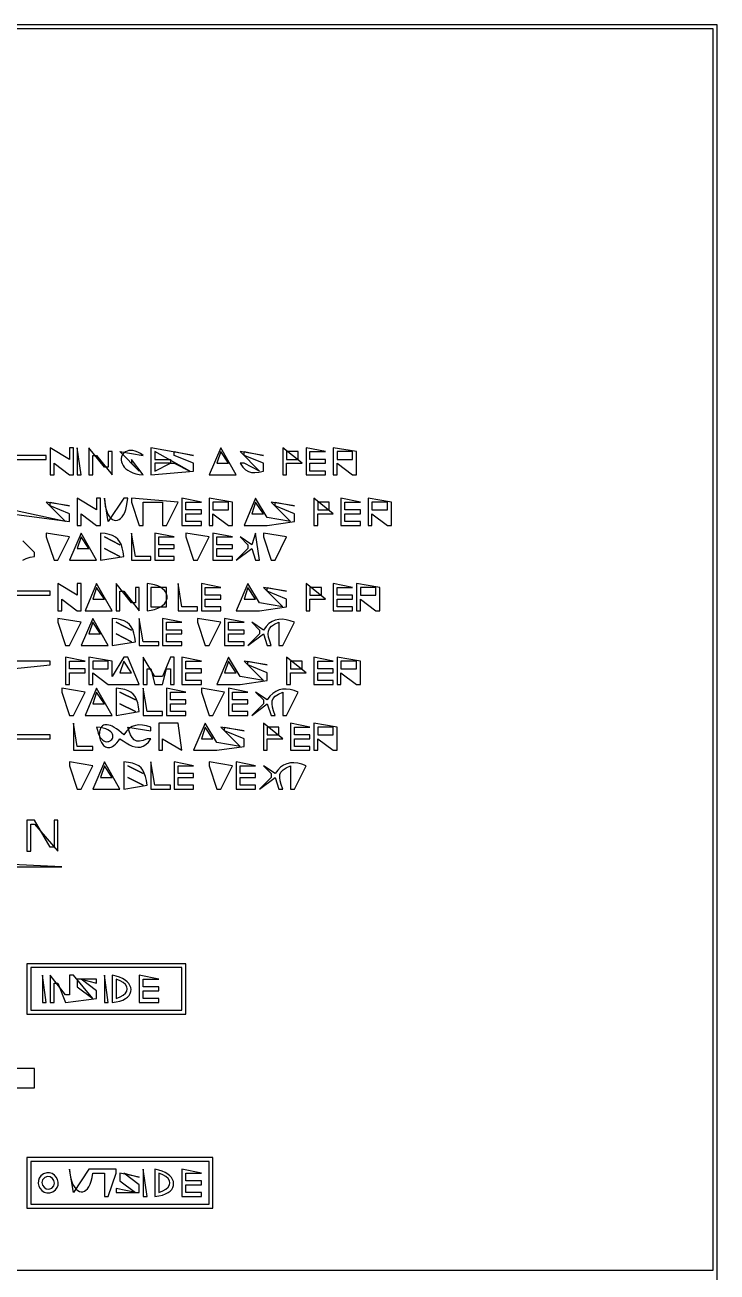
# Model space of a CAD drawing. Extents: x 0 to 2384, y 0 to 1684.
# Drawn here: x 663.5 to 842, y 1191.5 to 1513 of the extents above; entities that cross this region are included whole.
import ezdxf

# ---------------------------------------------------------------- set-up
doc = ezdxf.new("R2010")
doc.units = 0
doc.layers.add('C251', color=251, linetype='CONTINUOUS')
doc.layers.add('C7', color=7, linetype='CONTINUOUS')

msp = doc.modelspace()

# ---------------------------------------------------------------- linework, layer by layer
at = {"layer": 'C251'}
for points in [[(672, 1369), (672, 1362), (673, 1362), (673, 1365), (677, 1362), (678, 1362), (678, 1369), (677, 1369), (677, 1366), (672, 1369)], [(682, 1369), (679, 1362), (680, 1362), (685, 1362), (686, 1362), (682, 1369)], [(687, 1369), (687, 1362), (688, 1362), (688, 1367), (689, 1367), (693, 1362), (693, 1368), (692, 1368), (692, 1364), (691, 1364), (687, 1369)], [(695, 1369), (695, 1362), (696.0303, 1362.1279), (696.9463, 1362.336), (697.7477, 1362.6149), (698.4346, 1362.955), (699.0071, 1363.347), (699.465, 1363.7814), (699.8085, 1364.2489), (700.0375, 1364.7399), (700.152, 1365.245), (700.152, 1365.7549), (700.0375, 1366.26), (699.8085, 1366.751), (699.4651, 1367.2185), (699.0071, 1367.6529), (698.4346, 1368.0449), (697.7477, 1368.385), (696.9463, 1368.6639), (696.0304, 1368.872), (695, 1369)], [(703, 1369), (703, 1362), (708, 1362), (708, 1363), (704, 1363), (703, 1369)], [(709, 1369), (709, 1362), (714, 1362), (714, 1363), (710, 1363), (710, 1365), (714, 1365), (714, 1366), (710, 1366), (710, 1368), (714, 1368), (709, 1369)], [(721, 1369), (718, 1362), (719, 1362), (724, 1362), (731, 1363), (731, 1365), (726, 1367), (726, 1368), (731, 1367), (725, 1368), (730, 1363), (724, 1364), (721, 1369)], [(736, 1369), (736, 1362), (737, 1362), (737, 1365), (741, 1365), (736, 1369)], [(743, 1369), (743, 1362), (748, 1362), (748, 1363), (744, 1363), (744, 1365), (748, 1365), (748, 1366), (744, 1366), (744, 1368), (748, 1368), (743, 1369)], [(749, 1369), (749, 1362), (750, 1362), (750, 1365), (754, 1362), (755, 1362), (755, 1368), (749, 1369)], [(675, 1323), (675, 1322), (677, 1316), (678, 1316), (681, 1322), (675, 1323)], [(684, 1323), (681, 1316), (682, 1316), (687, 1316), (688, 1316), (684, 1323)], [(689, 1323), (689, 1316), (695, 1317), (694.8136, 1318.1924), (694.5809, 1319.2248), (694.2847, 1320.1079), (693.9079, 1320.8521), (693.4336, 1321.4683), (692.8445, 1321.967), (692.1237, 1322.3589), (691.2541, 1322.6546), (690.2185, 1322.8647), (689, 1323)], [(696, 1323), (696, 1316), (701, 1316), (701, 1317), (697, 1317), (696, 1323)], [(702, 1323), (702, 1316), (707, 1316), (707, 1317), (703, 1317), (703, 1319), (707, 1319), (707, 1320), (703, 1320), (703, 1322), (707, 1322), (702, 1323)], [(711, 1323), (711, 1322), (713, 1316), (714, 1316), (717, 1322), (711, 1323)], [(718, 1323), (718, 1316), (723, 1316), (723, 1317), (719, 1317), (719, 1319), (723, 1319), (723, 1320), (719, 1320), (719, 1322), (723, 1322), (718, 1323)], [(728, 1320), (725, 1322), (727, 1320), (727, 1319), (724, 1316), (728, 1319), (729, 1316), (730, 1316), (729.6249, 1317.149), (729.3538, 1318.1437), (729.2241, 1319.0041), (729.2729, 1319.7505), (729.5376, 1320.4031), (730.0555, 1320.9821), (730.8638, 1321.5076), (732, 1322), (732, 1316), (733, 1316), (736, 1322), (734.9137, 1322.3969), (733.8764, 1322.6597), (732.8882, 1322.7797), (731.9493, 1322.7478), (731.0598, 1322.5552), (730.2199, 1322.193), (729.4299, 1321.6523), (728.6898, 1320.9243), (728, 1320)], [(656, 1244), (656, 1239), (666, 1239), (666, 1244), (656, 1244)]]:
    msp.add_lwpolyline(points, dxfattribs=at)
at = {"layer": 'C7'}
for points in [[(482, 1513), (482, 449), (842, 449), (842, 1513), (482, 1513)], [(483, 1512), (483, 1192), (841, 1192), (841, 1512), (483, 1512)], [(660, 1401), (669, 1401), (669, 1402), (660, 1402)], [(670, 1404), (670, 1397), (671, 1397), (671, 1400), (675, 1397), (676, 1397), (676, 1404), (675, 1404), (675, 1401), (670, 1404)], [(677, 1404), (677, 1397), (678, 1397), (677, 1404)], [(680, 1404), (680, 1397), (681, 1397), (681, 1402), (682, 1402), (686, 1397), (686, 1403), (685, 1403), (685, 1399), (684, 1399), (680, 1404)], [(694, 1397), (691, 1401), (691, 1400), (693, 1398), (688, 1403), (694, 1402), (693.2792, 1402.486), (692.595, 1402.851), (691.9503, 1403.1032), (691.3483, 1403.251), (690.7919, 1403.3027), (690.2844, 1403.2666), (689.8287, 1403.1512), (689.428, 1402.9646), (689.0852, 1402.7153), (688.8036, 1402.4116), (688.5861, 1402.0619), (688.4359, 1401.6745), (688.3559, 1401.2576), (688.3494, 1400.8198), (688.4193, 1400.3692), (688.5687, 1399.9143), (688.8008, 1399.4633), (689.1185, 1399.0247), (689.525, 1398.6068), (690.0233, 1398.2178), (690.6165, 1397.8662), (691.3077, 1397.5603), (692.1, 1397.3084), (692.9964, 1397.1188), (694, 1397)], [(696, 1404), (696, 1397), (707, 1398), (707, 1400), (702, 1402), (702, 1403), (707, 1402), (696, 1404)], [(697, 1403), (697, 1401), (701, 1401), (701, 1400), (697, 1400), (697, 1398), (701, 1400), (702, 1400), (706, 1398), (697, 1403)], [(714, 1404), (711, 1397), (712, 1397), (717, 1397), (718, 1397), (714, 1404)], [(714, 1403), (713, 1400), (716, 1400), (714, 1403)], [(719, 1403), (724, 1398), (720, 1400), (719, 1400), (719.7171, 1399.0114), (720.4119, 1398.3119), (721.1257, 1397.8685), (721.9, 1397.6485), (722.7761, 1397.619), (723.7957, 1397.7471), (725, 1398), (725, 1400), (720, 1402), (720, 1403), (725, 1402), (719, 1403)], [(730, 1404), (730, 1397), (731, 1397), (731, 1400), (735, 1400), (730, 1404)], [(731, 1403), (731, 1401), (734, 1401), (734, 1403), (731, 1403)], [(736, 1404), (736, 1397), (741, 1397), (741, 1398), (737, 1398), (737, 1400), (741, 1400), (741, 1401), (737, 1401), (737, 1403), (741, 1403), (736, 1404)], [(743, 1404), (743, 1397), (744, 1397), (744, 1400), (748, 1397), (749, 1397), (749, 1403), (743, 1404)], [(744, 1403), (744, 1401), (748, 1401), (748, 1403), (744, 1403)], [(660, 1387), (675, 1385), (675, 1387), (670, 1389), (670, 1390), (675, 1389), (669, 1390), (674, 1385), (660, 1388)], [(677, 1391), (677, 1384), (678, 1384), (678, 1387), (682, 1384), (683, 1384), (683, 1391), (682, 1391), (682, 1388), (677, 1391)], [(684, 1391), (684.0746, 1389.9054), (684.2179, 1388.9272), (684.4224, 1388.0652), (684.6805, 1387.3193), (684.9847, 1386.6891), (685.3277, 1386.1745), (685.7019, 1385.7754), (686.0997, 1385.4914), (686.5139, 1385.3225), (686.9367, 1385.2684), (687.3609, 1385.329), (687.7788, 1385.504), (688.183, 1385.7932), (688.566, 1386.1965), (688.9203, 1386.7136), (689.2385, 1387.3443), (689.5131, 1388.0885), (689.7365, 1388.946), (689.9013, 1389.9165), (690, 1391), (689, 1391), (685, 1385), (684, 1391)], [(691, 1391), (691, 1390), (693, 1384), (694, 1384), (694, 1390), (699, 1390), (699, 1384), (700, 1384), (703, 1390), (691, 1391)], [(704, 1391), (704, 1384), (709, 1384), (709, 1385), (705, 1385), (705, 1387), (709, 1387), (709, 1388), (705, 1388), (705, 1390), (709, 1390), (704, 1391)], [(711, 1391), (711, 1384), (712, 1384), (712, 1387), (716, 1384), (717, 1384), (717, 1390), (711, 1391)], [(712, 1390), (712, 1388), (716, 1388), (716, 1390), (712, 1390)], [(723, 1391), (720, 1384), (721, 1384), (726, 1384), (733, 1385), (733, 1387), (728, 1389), (728, 1390), (733, 1389), (727, 1390), (732, 1385), (726, 1386), (723, 1391)], [(723, 1390), (722, 1387), (725, 1387), (723, 1390)], [(738, 1391), (738, 1384), (739, 1384), (739, 1387), (743, 1387), (738, 1391)], [(739, 1390), (739, 1388), (742, 1388), (742, 1390), (739, 1390)], [(745, 1391), (745, 1384), (750, 1384), (750, 1385), (746, 1385), (746, 1387), (750, 1387), (750, 1388), (746, 1388), (746, 1390), (750, 1390), (745, 1391)], [(752, 1391), (752, 1384), (753, 1384), (753, 1387), (757, 1384), (758, 1384), (758, 1390), (752, 1391)], [(753, 1390), (753, 1388), (757, 1388), (757, 1390), (753, 1390)], [(662.9816, 1375.0454), (663.8348, 1375.4424), (664.8369, 1375.7609), (666, 1376), (666, 1377), (663, 1380)], [(669, 1382), (669, 1381), (671, 1375), (672, 1375), (675, 1381), (669, 1382)], [(678, 1382), (675, 1375), (676, 1375), (681, 1375), (682, 1375), (678, 1382)], [(678, 1381), (677, 1378), (680, 1378), (678, 1381)], [(683, 1382), (683, 1375), (689, 1376), (688.8136, 1377.1924), (688.5809, 1378.2248), (688.2847, 1379.1079), (687.908, 1379.8521), (687.4336, 1380.4683), (686.8446, 1380.967), (686.1238, 1381.3589), (685.2541, 1381.6546), (684.2185, 1381.8647), (683, 1382)], [(684, 1381), (688, 1379), (684, 1381)], [(691, 1382), (691, 1375), (696, 1375), (696, 1376), (692, 1376), (691, 1382)], [(697, 1382), (697, 1375), (702, 1375), (702, 1376), (698, 1376), (698, 1378), (702, 1378), (702, 1379), (698, 1379), (698, 1381), (702, 1381), (697, 1382)], [(705, 1382), (705, 1381), (707, 1375), (708, 1375), (711, 1381), (705, 1382)], [(712, 1382), (712, 1375), (717, 1375), (717, 1376), (713, 1376), (713, 1378), (717, 1378), (717, 1379), (713, 1379), (713, 1381), (717, 1381), (712, 1382)], [(723, 1382), (722, 1379), (719, 1381), (721, 1379), (721, 1378), (718, 1375), (722, 1378), (723, 1375), (724, 1375), (723, 1382)], [(725, 1382), (725, 1381), (727, 1375), (728, 1375), (731, 1381), (725, 1382)], [(684, 1378), (688, 1376), (684, 1378)], [(660, 1366), (670, 1366), (670, 1367), (660, 1367)], [(682, 1368), (681, 1365), (684, 1365), (682, 1368)], [(696, 1368), (696, 1363), (700, 1363), (700, 1368), (696, 1368)], [(721, 1368), (720, 1365), (723, 1365), (721, 1368)], [(737, 1368), (737, 1366), (740, 1366), (740, 1368), (737, 1368)], [(750, 1368), (750, 1366), (754, 1366), (754, 1368), (750, 1368)], [(672, 1360), (672, 1359), (674, 1353), (675, 1353), (678, 1359), (672, 1360)], [(681, 1360), (678, 1353), (679, 1353), (684, 1353), (685, 1353), (681, 1360)], [(686, 1360), (686, 1353), (692, 1354), (691.8136, 1355.1924), (691.5809, 1356.2248), (691.2847, 1357.1078), (690.908, 1357.8521), (690.4336, 1358.4683), (689.8446, 1358.967), (689.1238, 1359.3589), (688.2541, 1359.6546), (687.2185, 1359.8647), (686, 1360)], [(693, 1360), (693, 1353), (698, 1353), (698, 1354), (694, 1354), (693, 1360)], [(699, 1360), (699, 1353), (704, 1353), (704, 1354), (700, 1354), (700, 1356), (704, 1356), (704, 1357), (700, 1357), (700, 1359), (704, 1359), (699, 1360)], [(708, 1360), (708, 1359), (710, 1353), (711, 1353), (714, 1359), (708, 1360)], [(715, 1360), (715, 1353), (720, 1353), (720, 1354), (716, 1354), (716, 1356), (720, 1356), (720, 1357), (716, 1357), (716, 1359), (720, 1359), (715, 1360)], [(681, 1359), (680, 1356), (683, 1356), (681, 1359)], [(687, 1359), (691, 1357), (687, 1359)], [(725, 1357), (722, 1359), (724, 1357), (724, 1356), (721, 1353), (725, 1356), (726, 1353), (727, 1353), (726.6249, 1354.1491), (726.3538, 1355.1437), (726.2241, 1356.0042), (726.2729, 1356.7506), (726.5376, 1357.4031), (727.0555, 1357.9821), (727.8638, 1358.5076), (729, 1359), (729, 1353), (730, 1353), (733, 1359), (731.9137, 1359.3969), (730.8764, 1359.6597), (729.8882, 1359.7797), (728.9492, 1359.7478), (728.0598, 1359.5553), (727.2199, 1359.1931), (726.4299, 1358.6524), (725.6898, 1357.9243), (725, 1357)], [(687, 1356), (691, 1354), (687, 1356)], [(660, 1347), (670, 1348), (670, 1349), (660, 1349)], [(674, 1350), (674, 1343), (675, 1343), (675, 1346), (679, 1346), (679, 1347), (675, 1347), (675, 1349), (679, 1349), (674, 1350)], [(680, 1350), (680, 1343), (681, 1343), (681, 1346), (685, 1343), (692, 1343), (693, 1343), (690, 1350), (689, 1350), (686, 1345), (686, 1349), (680, 1350)], [(681, 1349), (681, 1347), (685, 1347), (685, 1349), (681, 1349)], [(689, 1349), (688, 1346), (691, 1346), (689, 1349)], [(694, 1350), (694, 1343), (695, 1343), (695, 1347), (696, 1347), (697, 1343), (699, 1343), (700, 1347), (701, 1347), (701, 1343), (702, 1343), (702, 1350), (701, 1350), (699, 1345), (697, 1345), (694, 1350)], [(704, 1350), (704, 1343), (709, 1343), (709, 1344), (705, 1344), (705, 1346), (709, 1346), (709, 1347), (705, 1347), (705, 1349), (709, 1349), (704, 1350)], [(716, 1350), (713, 1343), (714, 1343), (719, 1343), (726, 1344), (726, 1346), (721, 1348), (721, 1349), (726, 1348), (720, 1349), (725, 1344), (719, 1345), (716, 1350)], [(716, 1349), (715, 1346), (718, 1346), (716, 1349)], [(731, 1350), (731, 1343), (732, 1343), (732, 1346), (736, 1346), (731, 1350)], [(732, 1349), (732, 1347), (735, 1347), (735, 1349), (732, 1349)], [(738, 1350), (738, 1343), (743, 1343), (743, 1344), (739, 1344), (739, 1346), (743, 1346), (743, 1347), (739, 1347), (739, 1349), (743, 1349), (738, 1350)], [(744, 1350), (744, 1343), (745, 1343), (745, 1346), (749, 1343), (750, 1343), (750, 1349), (744, 1350)], [(745, 1349), (745, 1347), (749, 1347), (749, 1349), (745, 1349)], [(673, 1342), (673, 1341), (675, 1335), (676, 1335), (679, 1341), (673, 1342)], [(682, 1342), (679, 1335), (680, 1335), (685, 1335), (686, 1335), (682, 1342)], [(682, 1341), (681, 1338), (684, 1338), (682, 1341)], [(687, 1342), (687, 1335), (693, 1336), (692.8136, 1337.1924), (692.5809, 1338.2248), (692.2847, 1339.1079), (691.908, 1339.8521), (691.4336, 1340.4683), (690.8446, 1340.967), (690.1238, 1341.3589), (689.2541, 1341.6546), (688.2185, 1341.8647), (687, 1342)], [(688, 1341), (692, 1339), (688, 1341)], [(694, 1342), (694, 1335), (699, 1335), (699, 1336), (695, 1336), (694, 1342)], [(700, 1342), (700, 1335), (705, 1335), (705, 1336), (701, 1336), (701, 1338), (705, 1338), (705, 1339), (701, 1339), (701, 1341), (705, 1341), (700, 1342)], [(709, 1342), (709, 1341), (711, 1335), (712, 1335), (715, 1341), (709, 1342)], [(716, 1342), (716, 1335), (721, 1335), (721, 1336), (717, 1336), (717, 1338), (721, 1338), (721, 1339), (717, 1339), (717, 1341), (721, 1341), (716, 1342)], [(726, 1339), (723, 1341), (725, 1339), (725, 1338), (722, 1335), (726, 1338), (727, 1335), (728, 1335), (727.6249, 1336.149), (727.3538, 1337.1437), (727.2241, 1338.0041), (727.2729, 1338.7505), (727.5376, 1339.4031), (728.0555, 1339.9821), (728.8638, 1340.5076), (730, 1341), (730, 1335), (731, 1335), (734, 1341), (732.9137, 1341.3968), (731.8764, 1341.6597), (730.8882, 1341.7797), (729.9493, 1341.7478), (729.0598, 1341.5552), (728.2199, 1341.193), (727.4299, 1340.6524), (726.6898, 1339.9243), (726, 1339)], [(688, 1338), (692, 1336), (688, 1338)], [(676, 1333), (676, 1326), (681, 1326), (681, 1327), (677, 1327), (676, 1333)], [(682, 1332), (682.1741, 1331.1591), (682.3913, 1330.4395), (682.6447, 1329.8345), (682.9278, 1329.3373), (683.2335, 1328.941), (683.5553, 1328.6388), (683.8862, 1328.424), (684.2196, 1328.2897), (684.5486, 1328.2292), (684.8665, 1328.2356), (685.1664, 1328.3021), (685.4417, 1328.422), (685.6855, 1328.5885), (685.8911, 1328.7947), (686.0516, 1329.0339), (686.1604, 1329.2993), (686.2105, 1329.584), (686.1954, 1329.8812), (686.1081, 1330.1842), (685.9419, 1330.4862), (685.69, 1330.7804), (685.3457, 1331.0599), (684.9021, 1331.3179), (684.3525, 1331.5478), (683.6902, 1331.7426), (682.9082, 1331.8956), (682, 1332)], [(688, 1329), (688.8405, 1328.4152), (689.6504, 1327.8908), (690.4323, 1327.4455), (691.1888, 1327.0982), (691.9227, 1326.8679), (692.6366, 1326.7735), (693.3331, 1326.8337), (694.0151, 1327.0676), (694.6851, 1327.494), (695.3458, 1328.1318), (696, 1329), (695, 1329), (693.9539, 1328.5133), (693.071, 1328.3215), (692.3298, 1328.4001), (691.7089, 1328.725), (691.1869, 1329.2717), (690.7424, 1330.016), (690.3538, 1330.9335), (690, 1332), (696, 1331), (696, 1332), (694.8293, 1332.2888), (693.7823, 1332.4757), (692.8393, 1332.5348), (691.9809, 1332.4399), (691.1874, 1332.165), (690.4391, 1331.6841), (689.7165, 1330.9711), (689, 1330), (688.3228, 1330.6104), (687.6888, 1331.1301), (687.0971, 1331.5636), (686.5467, 1331.9154), (686.037, 1332.1899), (685.567, 1332.3916), (685.1359, 1332.525), (684.7428, 1332.5946), (684.3869, 1332.6048), (684.0675, 1332.5602), (683.7835, 1332.4652), (683.5342, 1332.3244), (683.3187, 1332.1421), (683.1363, 1331.923), (682.986, 1331.6714), (682.867, 1331.3918), (682.7784, 1331.0888), (682.7195, 1330.7668), (682.6894, 1330.4303), (682.6872, 1330.0837), (682.7121, 1329.7317), (682.7632, 1329.3786), (682.8398, 1329.0289), (682.9409, 1328.6871), (683.0657, 1328.3577), (683.2134, 1328.0453), (683.3831, 1327.7541), (683.5741, 1327.4889), (683.7854, 1327.2539), (684.0161, 1327.0538), (684.2656, 1326.893), (684.5328, 1326.776), (684.8171, 1326.7072), (685.1174, 1326.6912), (685.4331, 1326.7324), (685.7632, 1326.8353), (686.1069, 1327.0044), (686.4634, 1327.2442), (686.8317, 1327.5592), (687.2112, 1327.9538), (687.6009, 1328.4326), (688, 1329)], [(698, 1333), (698, 1326), (699, 1326), (699, 1329), (704, 1326), (703, 1333), (698, 1333)], [(710, 1333), (707, 1326), (708, 1326), (713, 1326), (720, 1327), (720, 1329), (715, 1331), (715, 1332), (720, 1331), (714, 1332), (719, 1327), (713, 1328), (710, 1333)], [(710, 1332), (709, 1329), (712, 1329), (710, 1332)], [(725, 1333), (725, 1326), (726, 1326), (726, 1329), (730, 1329), (725, 1333)], [(726, 1332), (726, 1330), (729, 1330), (729, 1332), (726, 1332)], [(732, 1333), (732, 1326), (737, 1326), (737, 1327), (733, 1327), (733, 1329), (737, 1329), (737, 1330), (733, 1330), (733, 1332), (737, 1332), (732, 1333)], [(738, 1333), (738, 1326), (739, 1326), (739, 1329), (743, 1326), (744, 1326), (744, 1332), (738, 1333)], [(739, 1332), (739, 1330), (743, 1330), (743, 1332), (739, 1332)], [(660, 1329), (670, 1329), (670, 1330), (660, 1330)], [(684, 1322), (683, 1319), (686, 1319), (684, 1322)], [(690, 1322), (694, 1320), (690, 1322)], [(690, 1319), (694, 1317), (690, 1319)], [(664, 1308), (664, 1300), (665, 1300), (665, 1307), (666, 1307), (672, 1300), (672, 1308), (671, 1308), (671, 1301), (670, 1301), (666, 1308), (664, 1308)], [(602, 1297), (602, 1296), (673, 1296), (651, 1297), (602, 1297)], [(664, 1271), (664, 1258), (705, 1258), (705, 1271), (664, 1271)], [(665, 1270), (665, 1259), (704, 1259), (704, 1270), (665, 1270)], [(668, 1268), (668, 1261), (669, 1261), (668, 1268)], [(670, 1268), (670, 1261), (671, 1261), (671, 1266), (672, 1266), (674, 1261), (682, 1262), (682, 1264), (678, 1267), (682, 1266), (682, 1267), (677, 1267), (677, 1265), (681, 1262), (676, 1268), (675, 1268), (675, 1263), (674, 1263), (670, 1268)], [(684, 1268), (684, 1261), (685, 1261), (684, 1268)], [(686, 1268), (686, 1261), (687.0414, 1261.1322), (687.9552, 1261.3462), (688.7422, 1261.6322), (689.4035, 1261.9805), (689.94, 1262.3817), (690.3526, 1262.8258), (690.6424, 1263.3034), (690.8104, 1263.8048), (690.8574, 1264.3202), (690.7845, 1264.8401), (690.5926, 1265.3548), (690.2828, 1265.8545), (689.8559, 1266.3298), (689.3129, 1266.7708), (688.6549, 1267.168), (687.8827, 1267.5117), (686.9974, 1267.7923), (686, 1268)], [(687, 1267), (687, 1262), (688.0377, 1262.4159), (688.8449, 1262.8879), (689.4214, 1263.4019), (689.7674, 1263.944), (689.8827, 1264.5), (689.7673, 1265.0561), (689.4214, 1265.5981), (688.8448, 1266.1121), (688.0377, 1266.5841), (687, 1267)], [(693, 1268), (693, 1261), (698, 1261), (698, 1262), (694, 1262), (694, 1264), (698, 1264), (698, 1265), (694, 1265), (694, 1267), (698, 1267), (693, 1268)], [(664, 1221), (664, 1208), (712, 1208), (712, 1221), (664, 1221)], [(665, 1220), (665, 1209), (711, 1209), (711, 1220), (665, 1220)], [(668.3179, 1216.8248), (667.6292, 1216.3365), (667.1855, 1215.7357), (666.9653, 1215.0643), (666.9472, 1214.3641), (667.1098, 1213.6771), (667.4318, 1213.045), (667.8916, 1212.5097), (668.4679, 1212.1133), (669.1394, 1211.8974), (669.8845, 1211.9041), (670.6821, 1212.1752)], [(668.6027, 1215.8434), (668.0654, 1215.2691), (667.8974, 1214.6017), (668.0357, 1213.9351), (668.4176, 1213.3632), (668.9804, 1212.9802), (669.6612, 1212.88), (670.3973, 1213.1566), (670.9344, 1213.7307), (671.1024, 1214.3982), (670.9641, 1215.0648), (670.5822, 1215.6366), (670.0194, 1216.0197), (669.3386, 1216.1199), (668.6026, 1215.8434)], [(670.6821, 1212.1751), (671.3706, 1212.6633), (671.8143, 1213.2641), (672.0345, 1213.9356), (672.0526, 1214.6358), (671.89, 1215.3229), (671.5681, 1215.955), (671.1082, 1216.4902), (670.5319, 1216.8867), (669.8604, 1217.1025), (669.1152, 1217.0958), (668.3178, 1216.8248)], [(675, 1218), (675.0721, 1216.9956), (675.2148, 1216.0744), (675.4203, 1215.2405), (675.6811, 1214.4976), (675.9894, 1213.85), (676.3375, 1213.3014), (676.7178, 1212.8559), (677.1227, 1212.5175), (677.5444, 1212.2902), (677.9752, 1212.1779), (678.4076, 1212.1846), (678.8338, 1212.3142), (679.2461, 1212.5709), (679.637, 1212.9585), (679.9986, 1213.481), (680.3234, 1214.1424), (680.6037, 1214.9468), (680.8317, 1215.8979), (681, 1217), (684, 1217), (684, 1211), (685, 1211), (687, 1217), (687, 1218), (680, 1218), (676, 1212), (675, 1218)], [(688, 1217), (688, 1215), (692, 1212), (687, 1213), (687, 1212), (693, 1212), (693, 1214), (689, 1217), (693, 1216), (688, 1217)], [(694, 1218), (694, 1211), (695, 1211), (694, 1218)], [(697, 1218), (697, 1211), (698.0414, 1211.1322), (698.9552, 1211.3462), (699.7422, 1211.6322), (700.4035, 1211.9805), (700.94, 1212.3817), (701.3526, 1212.8258), (701.6424, 1213.3034), (701.8104, 1213.8048), (701.8574, 1214.3202), (701.7845, 1214.8401), (701.5926, 1215.3548), (701.2828, 1215.8545), (700.8559, 1216.3298), (700.3129, 1216.7708), (699.6549, 1217.168), (698.8827, 1217.5117), (697.9974, 1217.7923), (697, 1218)], [(698, 1217), (698, 1212), (699.0377, 1212.4159), (699.8449, 1212.8879), (700.4214, 1213.4019), (700.7673, 1213.944), (700.8826, 1214.5), (700.7673, 1215.0561), (700.4213, 1215.5981), (699.8448, 1216.1121), (699.0377, 1216.5841), (698, 1217)], [(704, 1218), (704, 1211), (709, 1211), (709, 1212), (705, 1212), (705, 1214), (709, 1214), (709, 1215), (705, 1215), (705, 1217), (709, 1217), (704, 1218)]]:
    msp.add_lwpolyline(points, dxfattribs=at)

doc.saveas('drawing.dxf')
